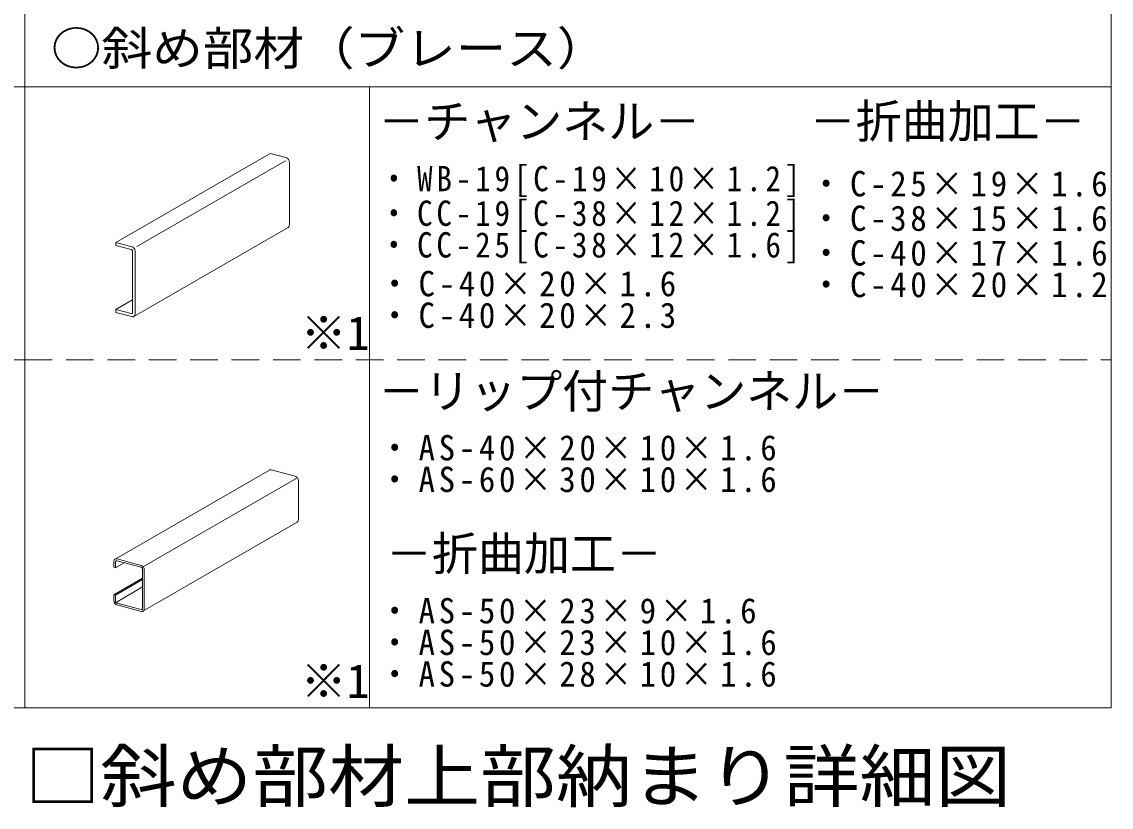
# Model space of a CAD drawing. Units: millimetres on the paper, enlarged 40 times, with parts at other scales. Extents: x -7800 to 7800, y -5578 to 5491.
# Drawn here: x -1973 to -78, y 1728 to 3093 of the extents above; entities that cross this region are included whole.
import ezdxf
from ezdxf.enums import TextEntityAlignment as Align

# ---------------------------------------------------------------- set-up
doc = ezdxf.new("R2010")
doc.units = ezdxf.units.MM
doc.header["$LTSCALE"] = 40
doc.linetypes.add('DASHED1', pattern=[1.8, 1.2, -0.6])
for name, color, linetype, lineweight in [('1-4_斜め部材', 3, 'Continuous', 18), ('F-2_太線１', 3, 'Continuous', 18), ('F-4_細線', 4, 'Continuous', 9), ('F-6_文字', 7, 'Continuous', 18)]:
    doc.layers.add(name, color=color, linetype=linetype, lineweight=lineweight)
doc.layers.add('1-6_文字', color=7, linetype='Continuous')
doc.styles.add('ＭＳ ゴシック', font='')
doc.styles.get('ＭＳ ゴシック').set_extended_font_data('MS Gothic')

msp = doc.modelspace()

# ---------------------------------------------------------------- linework, layer by layer
at = {"layer": '1-4_斜め部材'}
for p, q in [((-1809.47, 2709.72), (-1541.17, 2864.62)), ((-1513.35, 2857.16), (-1541.17, 2864.62)), ((-1512.39, 2856.81), (-1513.35, 2857.16)), ((-1511.45, 2856.27), (-1512.39, 2856.81)), ((-1510.57, 2855.56), (-1511.45, 2856.27)), ((-1509.78, 2854.71), (-1510.57, 2855.56)), ((-1509.09, 2853.73), (-1509.78, 2854.71)), ((-1508.53, 2852.67), (-1509.09, 2853.73)), ((-1508.12, 2851.55), (-1508.53, 2852.67)), ((-1507.87, 2850.41), (-1508.12, 2851.55)), ((-1507.79, 2849.27), (-1507.87, 2850.41)), ((-1507.79, 2740.47), (-1507.79, 2849.27)), ((-1778.35, 2581.02), (-1510.06, 2735.92)), ((-1510.06, 2735.92), (-1509.33, 2736.46)), ((-1509.33, 2736.46), (-1508.72, 2737.17)), ((-1508.72, 2737.17), (-1508.26, 2738.03)), ((-1508.26, 2738.03), (-1507.95, 2739)), ((-1507.95, 2739), (-1507.8, 2740.06)), ((-1507.8, 2740.06), (-1507.79, 2740.47)), ((-1809.47, 2709.72), (-1809.47, 2704.6)), ((-1809.47, 2704.6), (-1782.76, 2697.44)), ((-1782.37, 2697.3), (-1782.76, 2697.44)), ((-1782, 2697.08), (-1782.37, 2697.3)), ((-1781.65, 2696.8), (-1782, 2697.08)), ((-1780.68, 2701.91), (-1781.65, 2702.26)), ((-1781.33, 2696.46), (-1781.65, 2696.8)), ((-1781.06, 2696.07), (-1781.33, 2696.46)), ((-1780.83, 2695.64), (-1781.06, 2696.07)), ((-1780.67, 2695.19), (-1780.83, 2695.64)), ((-1779.75, 2701.37), (-1780.68, 2701.91)), ((-1780.57, 2694.74), (-1780.67, 2695.19)), ((-1780.54, 2694.28), (-1780.57, 2694.74)), ((-1780.54, 2694.28), (-1780.54, 2588.04)), ((-1778.87, 2700.66), (-1779.75, 2701.37)), ((-1778.07, 2699.81), (-1778.87, 2700.66)), ((-1777.39, 2698.83), (-1778.07, 2699.81)), ((-1776.83, 2697.77), (-1777.39, 2698.83)), ((-1776.42, 2696.65), (-1776.83, 2697.77)), ((-1776.17, 2695.5), (-1776.42, 2696.65)), ((-1776.08, 2694.37), (-1776.17, 2695.5)), ((-1776.08, 2585.57), (-1776.08, 2694.37)), ((-1809.47, 2593.24), (-1780.54, 2609.94)), ((-1809.47, 2593.24), (-1782.76, 2586.08)), ((-1809.47, 2588.12), (-1809.47, 2593.24)), ((-1809.47, 2591.96), (-1809.47, 2588.12)), ((-1781.65, 2580.66), (-1809.47, 2588.12)), ((-1782.76, 2586.08), (-1782.37, 2586.02)), ((-1782.37, 2586.02), (-1782, 2586.03)), ((-1782, 2586.03), (-1781.65, 2586.12)), ((-1781.65, 2586.12), (-1781.33, 2586.3)), ((-1781.65, 2580.66), (-1780.68, 2580.5)), ((-1781.33, 2586.3), (-1781.06, 2586.54)), ((-1781.06, 2586.54), (-1780.83, 2586.84)), ((-1780.83, 2586.84), (-1780.67, 2587.2)), ((-1780.68, 2580.5), (-1779.74, 2580.54)), ((-1780.67, 2587.2), (-1780.57, 2587.61)), ((-1780.57, 2587.61), (-1780.54, 2588.04)), ((-1779.74, 2580.54), (-1778.87, 2580.77)), ((-1778.87, 2580.77), (-1778.07, 2581.2)), ((-1778.07, 2581.2), (-1777.39, 2581.81)), ((-1777.39, 2581.81), (-1776.83, 2582.57)), ((-1776.83, 2582.57), (-1776.42, 2583.47)), ((-1776.42, 2583.47), (-1776.17, 2584.48)), ((-1776.17, 2584.48), (-1776.08, 2585.57)), ((-1810.85, 2159.06), (-1542.55, 2313.96)), ((-1542.04, 2314.21), (-1542.55, 2313.96)), ((-1541.16, 2314.44), (-1542.04, 2314.21)), ((-1540.22, 2314.48), (-1541.16, 2314.44)), ((-1539.26, 2314.32), (-1540.22, 2314.48)), ((-1539.26, 2314.32), (-1497.53, 2303.14)), ((-1496.56, 2302.78), (-1497.53, 2303.14)), ((-1495.63, 2302.24), (-1496.56, 2302.78)), ((-1494.75, 2301.53), (-1495.63, 2302.24)), ((-1493.95, 2300.68), (-1494.75, 2301.53)), ((-1493.27, 2299.71), (-1493.95, 2300.68)), ((-1492.71, 2298.65), (-1493.27, 2299.71)), ((-1492.3, 2297.53), (-1492.71, 2298.65)), ((-1492.05, 2296.38), (-1492.3, 2297.53)), ((-1491.97, 2295.25), (-1492.05, 2296.38)), ((-1491.97, 2295.25), (-1491.97, 2228.05)), ((-1494.24, 2223.5), (-1762.53, 2068.6)), ((-1494.24, 2223.5), (-1493.51, 2224.04)), ((-1493.51, 2224.04), (-1492.9, 2224.75)), ((-1492.9, 2224.75), (-1492.44, 2225.6)), ((-1492.44, 2225.6), (-1492.12, 2226.57)), ((-1492.12, 2226.57), (-1491.98, 2227.64)), ((-1491.98, 2227.64), (-1491.97, 2228.05)), ((-1813.03, 2155.6), (-1813.12, 2154.51)), ((-1812.78, 2156.61), (-1813.03, 2155.6)), ((-1812.37, 2157.51), (-1812.78, 2156.61)), ((-1811.82, 2158.27), (-1812.37, 2157.51)), ((-1811.13, 2158.88), (-1811.82, 2158.27)), ((-1810.34, 2159.31), (-1811.13, 2158.88)), ((-1809.46, 2159.54), (-1810.34, 2159.31)), ((-1810.29, 2154.31), (-1810.34, 2153.76)), ((-1810.34, 2153.76), (-1810.34, 2144.16)), ((-1810.34, 2144.16), (-1795.19, 2152.91)), ((-1810.17, 2154.81), (-1810.29, 2154.31)), ((-1809.96, 2155.26), (-1810.17, 2154.81)), ((-1809.69, 2155.65), (-1809.96, 2155.26)), ((-1809.34, 2155.95), (-1809.69, 2155.65)), ((-1808.52, 2159.58), (-1809.46, 2159.54)), ((-1808.95, 2156.16), (-1809.34, 2155.95)), ((-1808.51, 2156.28), (-1808.95, 2156.16)), ((-1807.56, 2159.42), (-1808.52, 2159.58)), ((-1808.04, 2156.3), (-1808.51, 2156.28)), ((-1807.56, 2156.22), (-1808.04, 2156.3)), ((-1807.56, 2159.42), (-1765.83, 2148.24)), ((-1807.56, 2156.22), (-1765.83, 2145.04)), ((-1764.86, 2147.88), (-1765.83, 2148.24)), ((-1765.34, 2144.86), (-1765.83, 2145.04)), ((-1764.88, 2144.59), (-1765.34, 2144.86)), ((-1764.44, 2144.24), (-1764.88, 2144.59)), ((-1763.92, 2147.34), (-1764.86, 2147.88)), ((-1764.04, 2143.81), (-1764.44, 2144.24)), ((-1763.7, 2143.32), (-1764.04, 2143.81)), ((-1763.05, 2146.63), (-1763.92, 2147.34)), ((-1763.42, 2142.79), (-1763.7, 2143.32)), ((-1763.21, 2142.23), (-1763.42, 2142.79)), ((-1763.09, 2141.66), (-1763.21, 2142.23)), ((-1763.05, 2141.09), (-1763.09, 2141.66)), ((-1762.25, 2145.78), (-1763.05, 2146.63)), ((-1761.57, 2144.81), (-1762.25, 2145.78)), ((-1761.01, 2143.75), (-1761.57, 2144.81)), ((-1760.6, 2142.62), (-1761.01, 2143.75)), ((-1760.35, 2141.48), (-1760.6, 2142.62)), ((-1760.26, 2140.35), (-1760.35, 2141.48)), ((-1813.12, 2096.91), (-1763.05, 2125.82)), ((-1810.34, 2096.16), (-1763.05, 2123.47)), ((-1763.05, 2141.09), (-1763.05, 2073.89)), ((-1760.26, 2140.35), (-1760.26, 2073.15)), ((-1810.34, 2083.36), (-1763.05, 2110.67)), ((-1813.12, 2087.31), (-1813.12, 2096.91)), ((-1813.12, 2096.91), (-1810.34, 2096.16)), ((-1813.12, 2087.31), (-1813.03, 2086.17)), ((-1813.03, 2086.17), (-1812.78, 2085.03)), ((-1812.78, 2085.03), (-1812.37, 2083.91)), ((-1810.34, 2096.16), (-1810.34, 2086.56)), ((-1810.34, 2086.56), (-1810.29, 2086)), ((-1810.29, 2086), (-1810.17, 2085.42)), ((-1810.17, 2085.42), (-1809.96, 2084.86)), ((-1809.96, 2084.86), (-1809.69, 2084.33)), ((-1812.37, 2083.91), (-1811.82, 2082.85)), ((-1811.82, 2082.85), (-1811.13, 2081.87)), ((-1811.13, 2081.87), (-1810.34, 2081.02)), ((-1810.34, 2081.02), (-1809.46, 2080.31)), ((-1809.69, 2084.33), (-1809.34, 2083.85)), ((-1809.46, 2080.31), (-1808.52, 2079.77)), ((-1809.34, 2083.85), (-1808.95, 2083.42)), ((-1808.95, 2083.42), (-1808.51, 2083.07)), ((-1808.52, 2079.77), (-1807.56, 2079.42)), ((-1808.51, 2083.07), (-1808.04, 2082.8)), ((-1808.04, 2082.8), (-1807.56, 2082.62)), ((-1807.56, 2082.62), (-1765.83, 2071.44)), ((-1807.56, 2079.42), (-1765.83, 2068.24)), ((-1765.83, 2071.44), (-1765.34, 2071.36)), ((-1765.83, 2068.24), (-1764.86, 2068.08)), ((-1765.34, 2071.36), (-1764.88, 2071.37)), ((-1764.88, 2071.37), (-1764.44, 2071.49)), ((-1764.86, 2068.08), (-1763.92, 2068.11)), ((-1764.44, 2071.49), (-1764.04, 2071.71)), ((-1764.04, 2071.71), (-1763.7, 2072.01)), ((-1763.92, 2068.11), (-1763.05, 2068.35)), ((-1763.7, 2072.01), (-1763.42, 2072.39)), ((-1763.42, 2072.39), (-1763.21, 2072.84)), ((-1763.21, 2072.84), (-1763.09, 2073.35)), ((-1763.09, 2073.35), (-1763.05, 2073.89)), ((-1763.05, 2068.35), (-1762.25, 2068.78)), ((-1762.25, 2068.78), (-1761.57, 2069.38)), ((-1761.57, 2069.38), (-1761.01, 2070.15)), ((-1761.01, 2070.15), (-1760.6, 2071.05)), ((-1760.6, 2071.05), (-1760.35, 2072.06)), ((-1760.35, 2072.06), (-1760.26, 2073.15))]:
    msp.add_line(p, q, dxfattribs=at)
at = {"layer": '1-4_斜め部材', "color": 4}
for p, q in [((-1773.1, 2702.49), (-1514.59, 2851.75)), ((-1760.26, 2146.75), (-1494.87, 2299.97))]:
    msp.add_line(p, q, dxfattribs=at)
at = {"layer": '1-4_斜め部材'}
for points in [[(-1781.65, 2702.26), (-1809.47, 2709.72), (-1809.47, 2705.88)], [(-1813.12, 2154.51), (-1813.12, 2144.91), (-1810.34, 2144.16)]]:
    msp.add_lwpolyline(points, dxfattribs=at)
at = {"layer": 'F-2_太線１'}
for p, q in [((-1968.18, 4900.25), (-1968.18, 1900.25)), ((-78.18, 4900.25), (-78.18, 1900.25)), ((-7638.18, 2980.25), (-78.18, 2980.25)), ((-7638.18, 2505.35), (-1968.18, 2505.35))]:
    msp.add_line(p, q, dxfattribs=at)
at = {"layer": 'F-2_太線１', "linetype": 'DASHED1'}
msp.add_line((-1968.18, 2505.35), (-78.18, 2505.35), dxfattribs=at)
at = {"layer": 'F-2_太線１'}
msp.add_lwpolyline([(-7638.18, 4900.25), (-7638.18, 1900.25), (-78.18, 1900.25)], dxfattribs=at)
at = {"layer": 'F-4_細線'}
msp.add_line((-1368.18, 2980.25), (-1368.18, 1900.25), dxfattribs=at)

# ---------------------------------------------------------------- texts
at = {"layer": '1-6_文字', "color": 4, "style": 'ＭＳ ゴシック'}
for s, p in [('－折曲加工－', (-602.6, 2873.47)), ('－チャンネル－', (-1353.08, 2873.38)), ('－リップ付チャンネル－', (-1353.08, 2404.21)), ('－折曲加工－', (-1339.73, 2121.8))]:
    msp.add_text(s, height=58.65, dxfattribs=at).set_placement(p, align=Align.BOTTOM_LEFT)
at = {"layer": '1-6_文字', "style": 'ＭＳ ゴシック'}
for p in [(-1488.18, 2505.35), (-1488.18, 1900.25)]:
    msp.add_text('※1', height=58.65, dxfattribs=at).set_placement(p, align=Align.BOTTOM_LEFT)
at = {"layer": '1-6_文字', "color": 4, "char_height": 43.99, "attachment_point": 7, "style": 'ＭＳ ゴシック'}
for s, insert in [('\\T1.25;\\W0.9;・WB-19[C-19×10×1.2]', (-1353.08, 2788.53)), ('\\T1.23;\\W0.95;・C-25×19×1.6', (-602.6, 2789.16)), ('\\T1.25;\\W0.9;・CC-19[C-38×12×1.2]', (-1353.08, 2728.29)), ('\\T1.23;\\W0.95;・C-38×15×1.6', (-602.6, 2729.08)), ('\\T1.25;\\W0.9;・CC-25[C-38×12×1.6]', (-1353.08, 2673.29)), ('\\T1.23;\\W0.95;・C-40×17×1.6', (-602.6, 2668.84)), ('\\T1.23;\\W0.95;・C-40×20×1.6', (-1353.08, 2615.43)), ('\\T1.23;\\W0.95;・C-40×20×1.2', (-602.6, 2613.84)), ('\\T1.23;\\W0.95;・C-40×20×2.3', (-1353.08, 2560.43)), ('\\T1.23;\\W0.95;・AS-40×20×10×1.6', (-1353.08, 2330)), ('\\T1.23;\\W0.95;・AS-60×30×10×1.6', (-1353.08, 2275)), ('\\T1.23;\\W0.95;・AS-50×23×9×1.6', (-1353.08, 2046.63)), ('\\T1.23;\\W0.95;・AS-50×23×10×1.6', (-1353.08, 1991.63)), ('\\T1.23;\\W0.95;・AS-50×28×10×1.6', (-1353.08, 1936.63))]:
    msp.add_mtext(s, dxfattribs=dict(at, insert=insert))
at = {"layer": 'F-6_文字', "color": 3, "style": 'ＭＳ ゴシック', "width": 1.1}
msp.add_text('○斜め部材（ブレース）', height=58.65, dxfattribs=at).set_placement((-1922.36, 3000.25), align=Align.BOTTOM_LEFT)
at = {"layer": 'F-6_文字', "style": 'ＭＳ ゴシック', "width": 1.1}
msp.add_text('□斜め部材上部納まり詳細図', height=87.98, dxfattribs=at).set_placement((-1968.18, 1711.19), align=Align.BOTTOM_LEFT)

doc.saveas('drawing.dxf')
